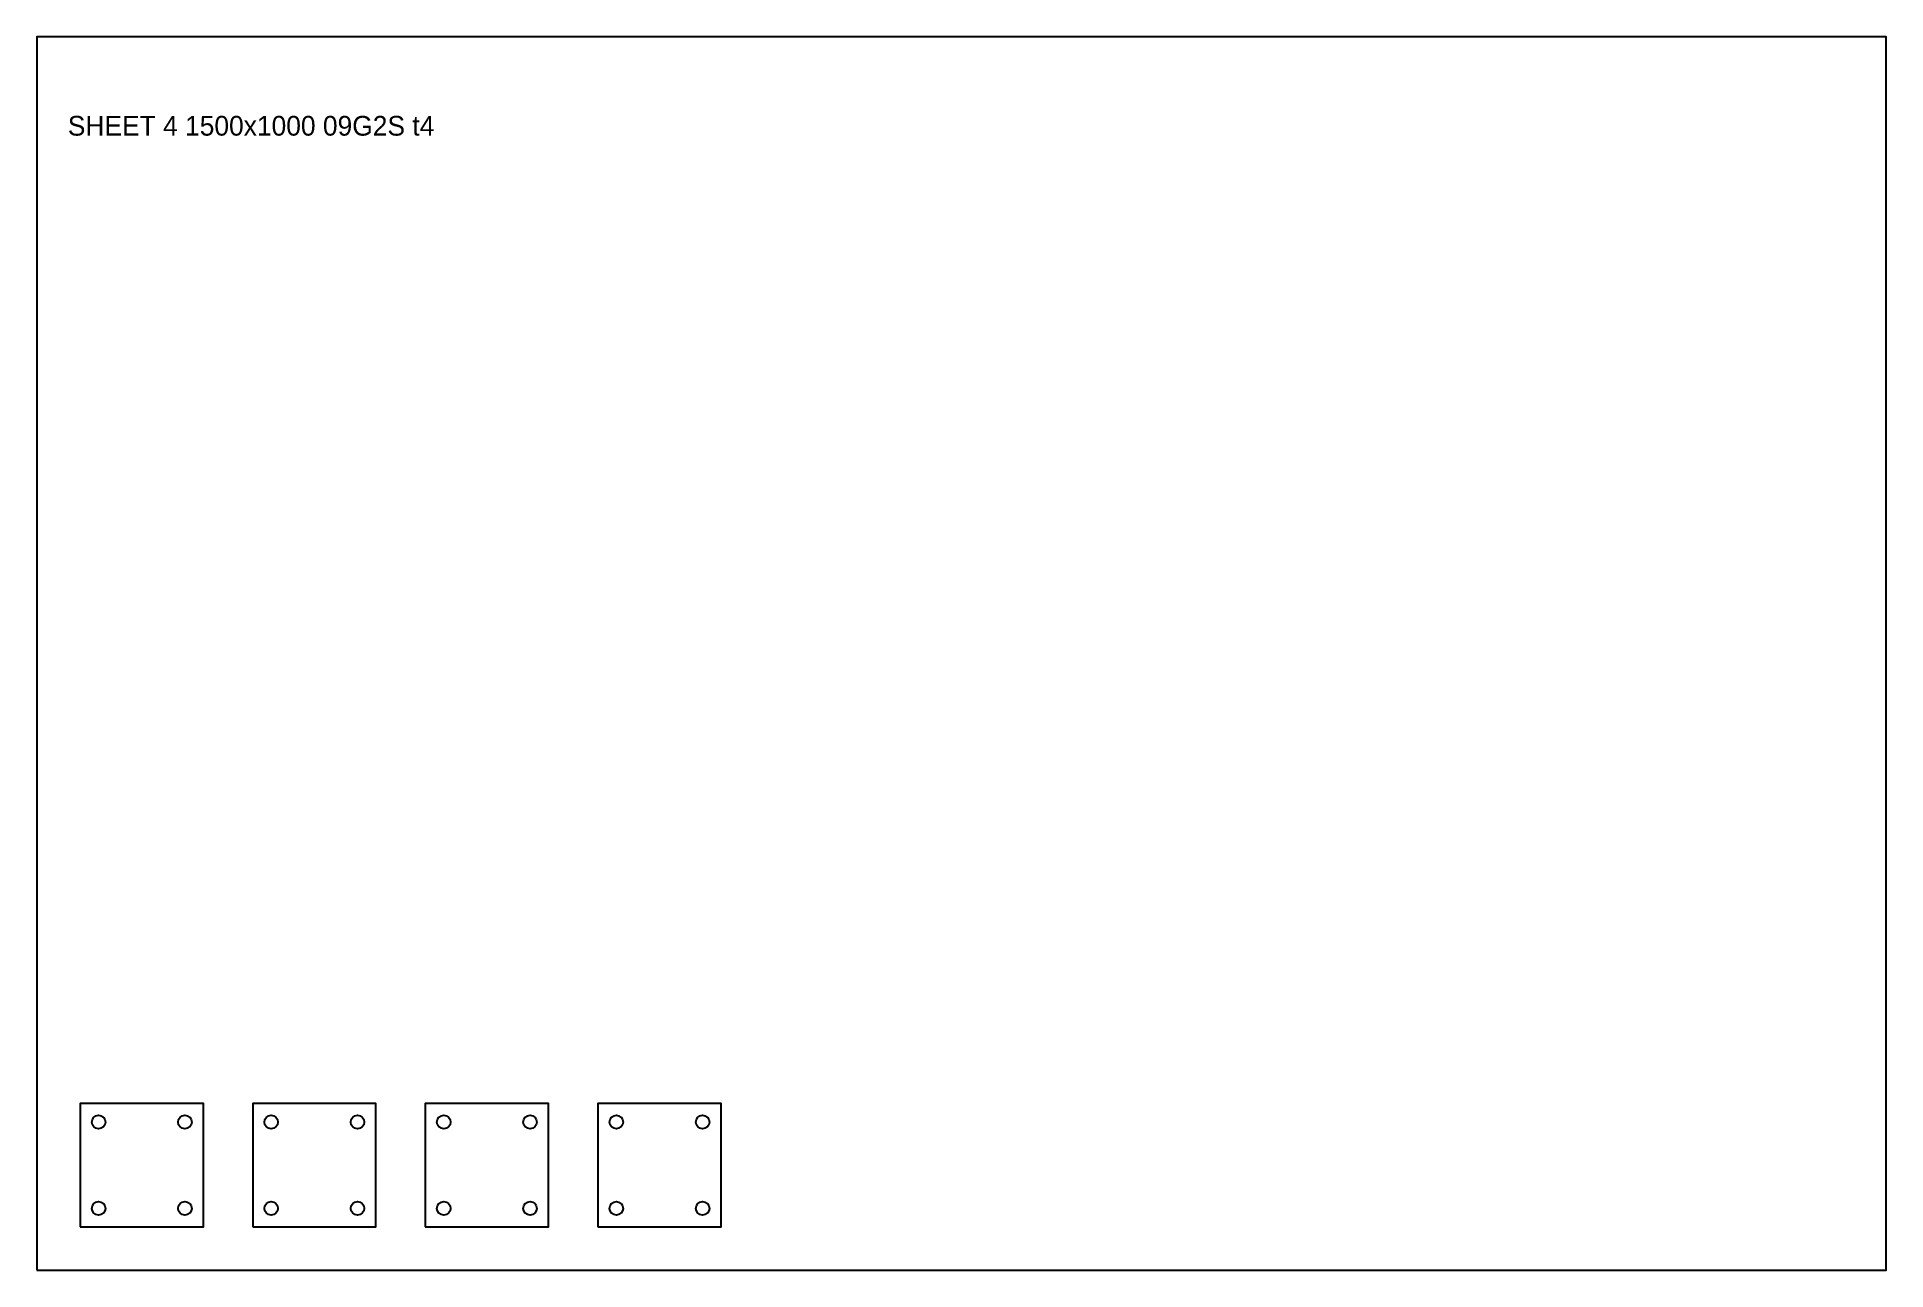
# Model space of a CAD drawing. Header units: millimetres. Extents: x 0 to 1500, y 0 to 1000.
import ezdxf

# ---------------------------------------------------------------- set-up
doc = ezdxf.new("R2010")
doc.units = ezdxf.units.MM
for name, color, linetype in [('CUT', 1, 'Continuous'), ('INFO', 7, 'Continuous'), ('SHEET', 8, 'Continuous')]:
    doc.layers.add(name, color=color, linetype=linetype)

msp = doc.modelspace()

# ---------------------------------------------------------------- linework, layer by layer
at = {"layer": 'CUT'}
for points in [[(35, 35), (135, 35), (135, 135), (35, 135)], [(175, 35), (275, 35), (275, 135), (175, 135)], [(315, 35), (415, 35), (415, 135), (315, 135)], [(455, 35), (555, 35), (555, 135), (455, 135)]]:
    msp.add_lwpolyline(points, close=True, dxfattribs=at)
for centre in [(50, 120), (120, 120), (190, 120), (260, 120), (330, 120), (400, 120), (470, 120), (540, 120), (50, 50), (120, 50), (190, 50), (260, 50), (330, 50), (400, 50), (470, 50), (540, 50)]:
    msp.add_circle(centre, 5.5, dxfattribs=at)
at = {"layer": 'SHEET'}
msp.add_lwpolyline([(0, 0), (1500, 0), (1500, 1000), (0, 1000)], close=True, dxfattribs=at)

# ---------------------------------------------------------------- texts
at = {"layer": 'INFO'}
msp.add_text('SHEET 4 1500x1000 09G2S t4', height=16, dxfattribs=at).set_placement((25, 920))

doc.saveas('drawing.dxf')
